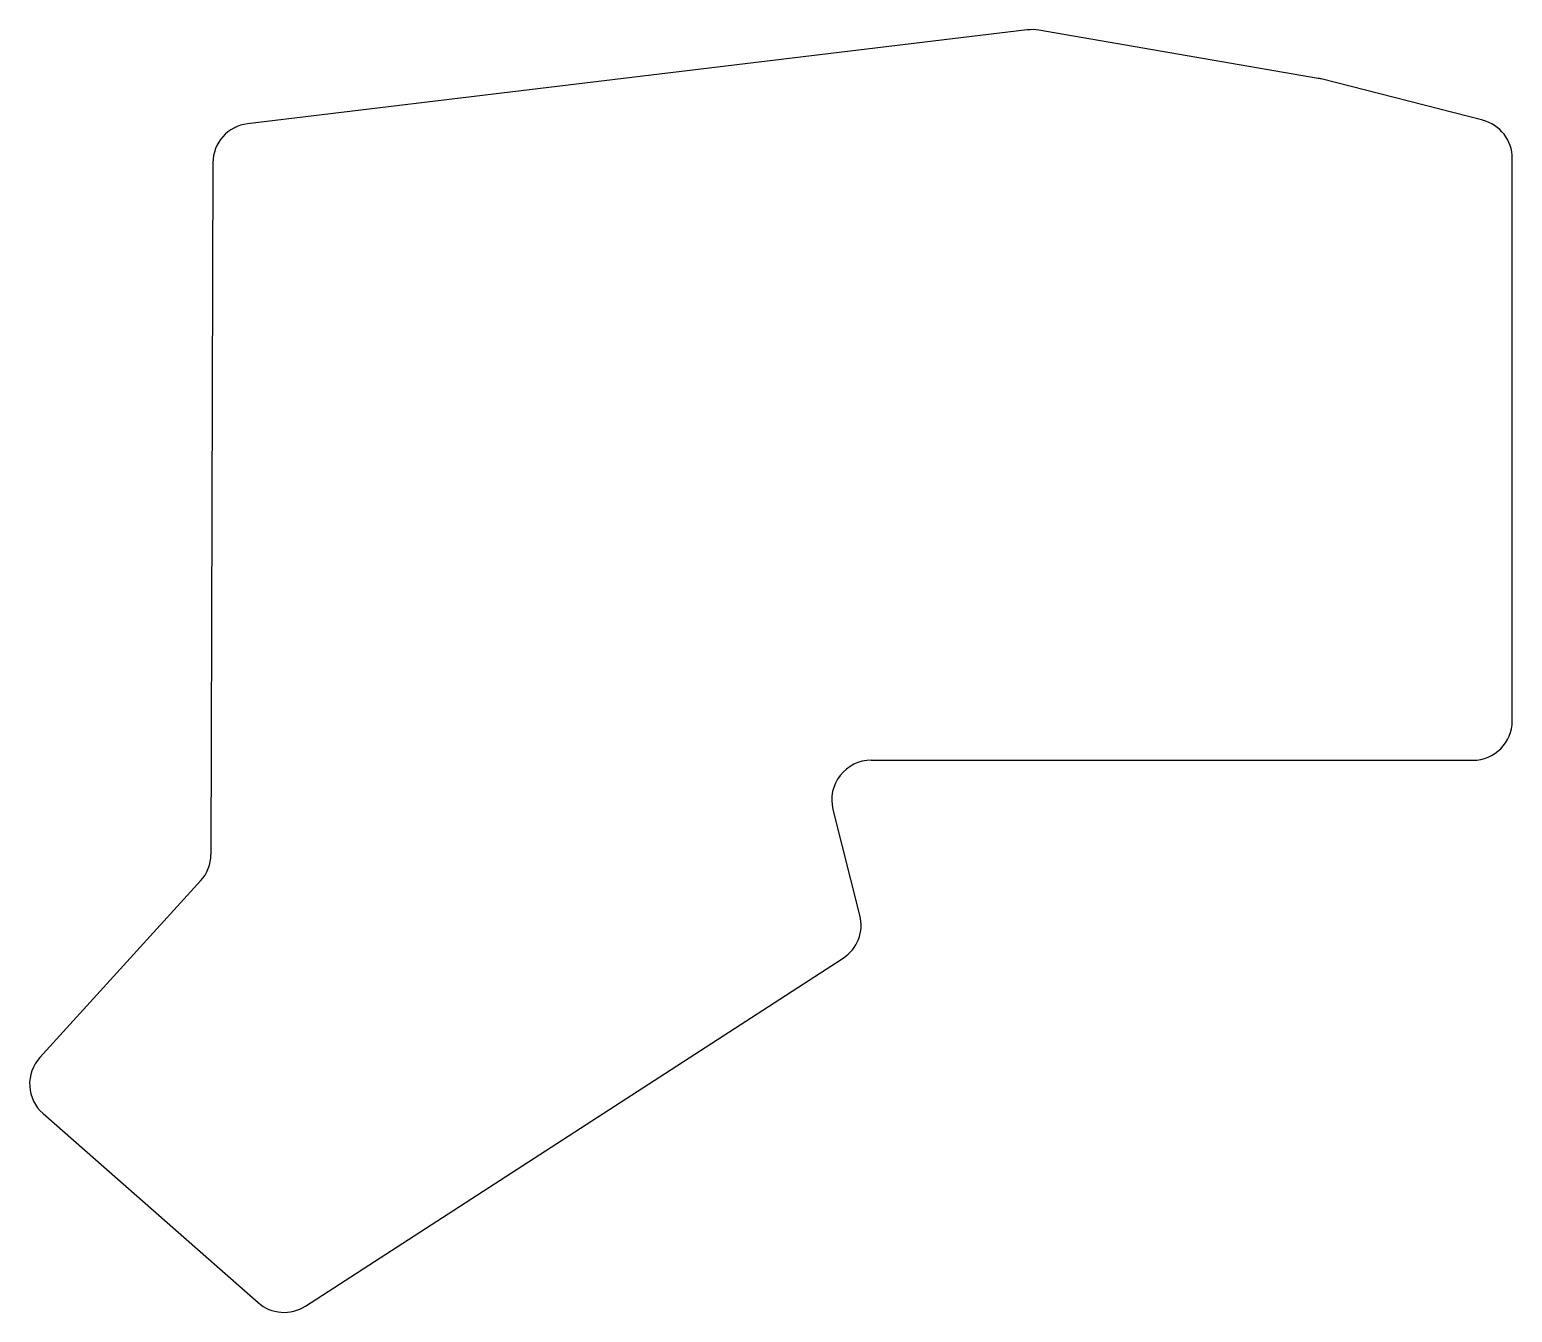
# Model space of a CAD drawing. Header units: millimetres. Extents: x 248 to 399, y -169 to -39.
import ezdxf

# ---------------------------------------------------------------- set-up
doc = ezdxf.new("R2010")
doc.units = ezdxf.units.MM

msp = doc.modelspace()

# ---------------------------------------------------------------- linework, layer by layer
for p, q in [((349.57, -38.94), (270.48, -48.46)), ((379.07, -43.85), (350.73, -38.97)), ((395.77, -48.11), (379.38, -43.91)), ((266.96, -52.42), (266.76, -122.58)), ((398.77, -109.03), (398.77, -51.98)), ((333.74, -113.03), (394.78, -113.03)), ((332.6, -128.75), (329.87, -118.02)), ((265.72, -125.26), (249.42, -143.18)), ((276.35, -168.4), (330.89, -133.09)), ((249.73, -148.88), (271.54, -168.04))]:
    msp.add_line(p, q)
for centre, start, end in [((350.05, -42.91), 80.2311, 96.8612), ((378.39, -47.79), 75.6539, 80.2311), ((394.77, -51.98), 0, 75.6539), ((270.96, -52.43), 96.8612, 179.8429), ((394.77, -109.03), 270.0082, 0), ((333.74, -117.03), 90.0082, 194.269), ((262.76, -122.57), 317.7013, 359.8429), ((328.72, -129.74), 302.9135, 14.269), ((252.37, -145.87), 137.7013, 228.6901), ((274.18, -165.04), 228.6901, 302.9135)]:
    msp.add_arc(centre, 4, start, end)

doc.saveas('drawing.dxf')
